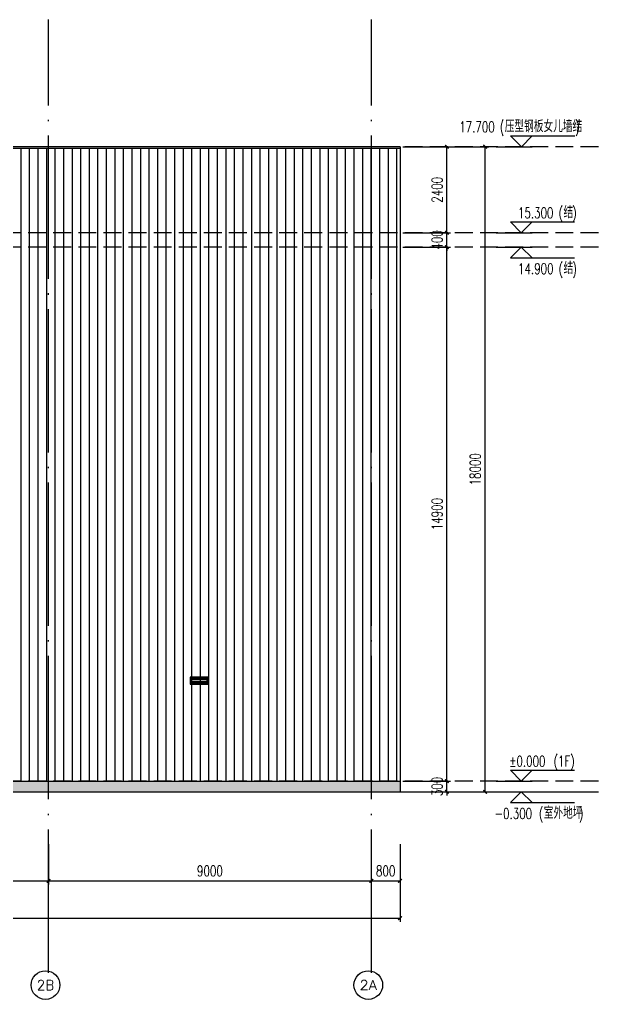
# Model space of a CAD drawing. Extents: x -4210259 to 293730, y -7499 to 868879.
# Drawn here: x -956828 to -940690, y 511145 to 538485 of the extents above; entities that cross this region are included whole.
import ezdxf
from ezdxf.enums import TextEntityAlignment as Align

# ---------------------------------------------------------------- set-up
doc = ezdxf.new("R2010")
doc.units = 0
doc.header["$LTSCALE"] = 1000
doc.header["$MEASUREMENT"] = 0
doc.linetypes.add('__DASH', pattern=[0.35, 0.25, -0.1])
doc.linetypes.add('DOTE', pattern=[2.42, 2, -0.2, 0.02, -0.2])
doc.layers.get('Defpoints').update_dxf_attribs({"color": 210})
for name, color, linetype in [('A-AXIS-D', 1, 'Continuous'), ('A-AXIS-DOTE', 14, 'DOTE'), ('A-HATCH-2', 251, 'Continuous'), ('A-LIN-V', 9, 'Continuous'), ('A-WINDOW', 140, 'Continuous'), ('AS-WALL', 40, 'Continuous'), ('DIM_ELEV', 3, 'Continuous'), ('PUB_TEXT', 7, 'Continuous')]:
    doc.layers.add(name, color=color, linetype=linetype)
doc.layers.add('A-WALL-HATCH', color=8, linetype='Continuous', lineweight=13)
doc.styles.add('_TCH_AXIS', font='COMPLEX', dxfattribs={"bigfont": 'GBCBIG'})
doc.styles.add('_TCH_DIM', font='SIMPLEX', dxfattribs={"bigfont": 'GBCBIG'})
doc.styles.add('_TCH_DIM_T3', font='SIMPLEX', dxfattribs={"width": 0.705882, "bigfont": 'GBCBIG'})
doc.dimstyles.new('_TCH_ARCH&&100', dxfattribs={"dimtxt": 297.5, "dimasz": 100, "dimexe": 100, "dimexo": 100, "dimgap": 126.25, "dimtad": 1, "dimdec": 0, "dimzin": 0, "dimdsep": 46, "dimtxsty": '_TCH_DIM_T3', "dimblk": 'ARCHTICK', "dimcen": 0.09, "dimclrt": 7, "dimazin": 2, "dimtfac": 1, "dimtdec": 0, "dimtix": 1, "dimtmove": 2, "dimatfit": 3, "dimfxl": 0, "dimtolj": 1, "dimtzin": 0, "dimarcsym": 0})

# ---------------------------------------------------------------- blocks, each defined once
blk = doc.blocks.new('342432')
at = {"layer": 'A-WALL-HATCH'}
h = blk.add_hatch(dxfattribs=at)
h.set_pattern_fill('ANSI34', color=256, scale=10, angle=135)
h.set_pattern_definition([(180, (0, 0), (-7e-15, -95.25), []), (180, (-15.875, 15.875), (-7e-15, -95.25), []), (180, (-31.75, 31.75), (-7e-15, -95.25), []), (180, (-47.625, 47.625), (-7e-15, -95.25), [])])
h.paths.add_polyline_path([(-1664950, 519967), (-1664510, 519967), (-1664510, 520107), (-1664950, 520107)])
at = {"layer": 'A-WINDOW'}
for points in [[(-1664980, 519937), (-1664480, 519937), (-1664480, 520137), (-1664980, 520137)], [(-1664950, 519967), (-1664510, 519967), (-1664510, 520107), (-1664950, 520107)]]:
    blk.add_lwpolyline(points, close=True, dxfattribs=at)
blk = doc.blocks.new('_ArchTick')
at = {"color": 0, "linetype": 'ByBlock', "const_width": 0.4}
blk.add_lwpolyline([(-0.5, -0.5), (0.5, 0.5)], dxfattribs=at)
blk = doc.blocks.new('*D766')
at = {"layer": 'A-AXIS-D', "color": 0, "lineweight": -2}
for p, q in [((-1104221, 515480), (-1104221, 513313)), ((-946221, 515480), (-946221, 513313)), ((-1104221, 513413), (-946221, 513413))]:
    blk.add_line(p, q, dxfattribs=at)
at = {"layer": 'Defpoints', "color": 0}
for p in [(-1104221, 515580), (-946221, 515580), (-946221, 513413)]:
    blk.add_point(p, dxfattribs=at)
at = {"layer": 'A-AXIS-D', "color": 0, "lineweight": -2, "xscale": 100, "yscale": 100, "zscale": 100, "rotation": 180}
blk.add_blockref('_ArchTick', (-1104221, 513413), dxfattribs=at)
at = {"layer": 'A-AXIS-D', "color": 0, "lineweight": -2, "xscale": 100, "yscale": 100, "zscale": 100}
blk.add_blockref('_ArchTick', (-946221, 513413), dxfattribs=at)
at = {"layer": 'A-AXIS-D', "color": 7, "insert": (-1025221, 513688), "char_height": 297.5, "attachment_point": 5, "style": '_TCH_DIM_T3'}
blk.add_mtext('\\A1;158000', dxfattribs=at)
blk = doc.blocks.new('*D1071')
at = {"layer": 'A-AXIS-D', "color": 0, "lineweight": -2}
for p, q in [((-945081, 534937), (-943748, 534937)), ((-943848, 516937), (-943848, 534937)), ((-945081, 516937), (-943748, 516937))]:
    blk.add_line(p, q, dxfattribs=at)
at = {"layer": 'Defpoints', "color": 0}
for p in [(-945181, 534937), (-943848, 534937), (-945181, 516937)]:
    blk.add_point(p, dxfattribs=at)
at = {"layer": 'A-AXIS-D', "color": 0, "lineweight": -2, "xscale": 100, "yscale": 100, "zscale": 100}
for p, rotation in [((-943848, 534937), 90), ((-943848, 516937), 270)]:
    blk.add_blockref('_ArchTick', p, dxfattribs=dict(at, rotation=rotation))
at = {"layer": 'A-AXIS-D', "color": 7, "insert": (-944123, 525937), "char_height": 297.5, "attachment_point": 5, "rotation": 90, "style": '_TCH_DIM_T3'}
blk.add_mtext('\\A1;18000', dxfattribs=at)
blk = doc.blocks.new('*D1072')
at = {"layer": 'A-AXIS-D', "color": 0, "lineweight": -2}
for p, q in [((-944914, 517237), (-944914, 517337)), ((-946147, 517237), (-944814, 517237)), ((-944914, 516937), (-944914, 517237)), ((-946147, 516937), (-944814, 516937)), ((-944914, 516937), (-944914, 516837))]:
    blk.add_line(p, q, dxfattribs=at)
at = {"layer": 'Defpoints', "color": 0}
for p in [(-946247, 517237), (-944914, 517237), (-946247, 516937)]:
    blk.add_point(p, dxfattribs=at)
at = {"layer": 'A-AXIS-D', "color": 0, "lineweight": -2, "xscale": 100, "yscale": 100, "zscale": 100}
for p, rotation in [((-944914, 517237), 270), ((-944914, 516937), 90)]:
    blk.add_blockref('_ArchTick', p, dxfattribs=dict(at, rotation=rotation))
at = {"layer": 'A-AXIS-D', "color": 7, "insert": (-945189, 517087), "char_height": 297.5, "attachment_point": 5, "rotation": 90, "style": '_TCH_DIM_T3'}
blk.add_mtext('\\A1;300', dxfattribs=at)
blk = doc.blocks.new('*D1073')
at = {"layer": 'A-AXIS-D', "color": 0, "lineweight": -2}
for p, q in [((-946147, 532137), (-944814, 532137)), ((-944914, 517237), (-944914, 532137)), ((-946147, 517237), (-944814, 517237))]:
    blk.add_line(p, q, dxfattribs=at)
at = {"layer": 'Defpoints', "color": 0}
for p in [(-946247, 532137), (-944914, 532137), (-946247, 517237)]:
    blk.add_point(p, dxfattribs=at)
at = {"layer": 'A-AXIS-D', "color": 0, "lineweight": -2, "xscale": 100, "yscale": 100, "zscale": 100}
for p, rotation in [((-944914, 532137), 90), ((-944914, 517237), 270)]:
    blk.add_blockref('_ArchTick', p, dxfattribs=dict(at, rotation=rotation))
at = {"layer": 'A-AXIS-D', "color": 7, "insert": (-945189, 524687), "char_height": 297.5, "attachment_point": 5, "rotation": 90, "style": '_TCH_DIM_T3'}
blk.add_mtext('\\A1;14900', dxfattribs=at)
blk = doc.blocks.new('*D1074')
at = {"layer": 'A-AXIS-D', "color": 0, "lineweight": -2}
for p, q in [((-944914, 532537), (-944914, 532637)), ((-946147, 532537), (-944814, 532537)), ((-944914, 532137), (-944914, 532537)), ((-946147, 532137), (-944814, 532137)), ((-944914, 532137), (-944914, 532037))]:
    blk.add_line(p, q, dxfattribs=at)
at = {"layer": 'Defpoints', "color": 0}
for p in [(-946247, 532537), (-944914, 532537), (-946247, 532137)]:
    blk.add_point(p, dxfattribs=at)
at = {"layer": 'A-AXIS-D', "color": 0, "lineweight": -2, "xscale": 100, "yscale": 100, "zscale": 100}
for p, rotation in [((-944914, 532537), 270), ((-944914, 532137), 90)]:
    blk.add_blockref('_ArchTick', p, dxfattribs=dict(at, rotation=rotation))
at = {"layer": 'A-AXIS-D', "color": 7, "insert": (-945189, 532337), "char_height": 297.5, "attachment_point": 5, "rotation": 90, "style": '_TCH_DIM_T3'}
blk.add_mtext('\\A1;400', dxfattribs=at)
blk = doc.blocks.new('*D1075')
at = {"layer": 'A-AXIS-D', "color": 0, "lineweight": -2}
for p, q in [((-946147, 534937), (-944814, 534937)), ((-944914, 532537), (-944914, 534937)), ((-946147, 532537), (-944814, 532537))]:
    blk.add_line(p, q, dxfattribs=at)
at = {"layer": 'Defpoints', "color": 0}
for p in [(-946247, 534937), (-944914, 534937), (-946247, 532537)]:
    blk.add_point(p, dxfattribs=at)
at = {"layer": 'A-AXIS-D', "color": 0, "lineweight": -2, "xscale": 100, "yscale": 100, "zscale": 100}
for p, rotation in [((-944914, 534937), 90), ((-944914, 532537), 270)]:
    blk.add_blockref('_ArchTick', p, dxfattribs=dict(at, rotation=rotation))
at = {"layer": 'A-AXIS-D', "color": 7, "insert": (-945189, 533737), "char_height": 297.5, "attachment_point": 5, "rotation": 90, "style": '_TCH_DIM_T3'}
blk.add_mtext('\\A1;2400', dxfattribs=at)
blk = doc.blocks.new('*D1185')
at = {"layer": 'A-AXIS-D', "color": 0, "lineweight": -2}
for p, q in [((-965021, 515480), (-965021, 514353)), ((-956021, 515480), (-956021, 514353)), ((-965021, 514453), (-956021, 514453))]:
    blk.add_line(p, q, dxfattribs=at)
at = {"layer": 'Defpoints', "color": 0}
for p in [(-965021, 515580), (-956021, 515580), (-956021, 514453)]:
    blk.add_point(p, dxfattribs=at)
at = {"layer": 'A-AXIS-D', "color": 0, "lineweight": -2, "xscale": 100, "yscale": 100, "zscale": 100, "rotation": 180}
blk.add_blockref('_ArchTick', (-965021, 514453), dxfattribs=at)
at = {"layer": 'A-AXIS-D', "color": 0, "lineweight": -2, "xscale": 100, "yscale": 100, "zscale": 100}
blk.add_blockref('_ArchTick', (-956021, 514453), dxfattribs=at)
at = {"layer": 'A-AXIS-D', "color": 7, "insert": (-960521, 514728), "char_height": 297.5, "attachment_point": 5, "style": '_TCH_DIM_T3'}
blk.add_mtext('\\A1;9000', dxfattribs=at)
blk = doc.blocks.new('*D1186')
at = {"layer": 'A-AXIS-D', "color": 0, "lineweight": -2}
for p, q in [((-956021, 515480), (-956021, 514353)), ((-947021, 515480), (-947021, 514353)), ((-956021, 514453), (-947021, 514453))]:
    blk.add_line(p, q, dxfattribs=at)
at = {"layer": 'Defpoints', "color": 0}
for p in [(-956021, 515580), (-947021, 515580), (-947021, 514453)]:
    blk.add_point(p, dxfattribs=at)
at = {"layer": 'A-AXIS-D', "color": 0, "lineweight": -2, "xscale": 100, "yscale": 100, "zscale": 100, "rotation": 180}
blk.add_blockref('_ArchTick', (-956021, 514453), dxfattribs=at)
at = {"layer": 'A-AXIS-D', "color": 0, "lineweight": -2, "xscale": 100, "yscale": 100, "zscale": 100}
blk.add_blockref('_ArchTick', (-947021, 514453), dxfattribs=at)
at = {"layer": 'A-AXIS-D', "color": 7, "insert": (-951521, 514728), "char_height": 297.5, "attachment_point": 5, "style": '_TCH_DIM_T3'}
blk.add_mtext('\\A1;9000', dxfattribs=at)
blk = doc.blocks.new('*D1187')
at = {"layer": 'A-AXIS-D', "color": 0, "lineweight": -2}
for p, q in [((-947021, 515480), (-947021, 514353)), ((-946221, 515480), (-946221, 514353)), ((-947021, 514453), (-946221, 514453))]:
    blk.add_line(p, q, dxfattribs=at)
at = {"layer": 'Defpoints', "color": 0}
for p in [(-947021, 515580), (-946221, 515580), (-946221, 514453)]:
    blk.add_point(p, dxfattribs=at)
at = {"layer": 'A-AXIS-D', "color": 0, "lineweight": -2, "xscale": 100, "yscale": 100, "zscale": 100, "rotation": 180}
blk.add_blockref('_ArchTick', (-947021, 514453), dxfattribs=at)
at = {"layer": 'A-AXIS-D', "color": 0, "lineweight": -2, "xscale": 100, "yscale": 100, "zscale": 100}
blk.add_blockref('_ArchTick', (-946221, 514453), dxfattribs=at)
at = {"layer": 'A-AXIS-D', "color": 7, "insert": (-946621, 514728), "char_height": 297.5, "attachment_point": 5, "style": '_TCH_DIM_T3'}
blk.add_mtext('\\A1;800', dxfattribs=at)

msp = doc.modelspace()

# ---------------------------------------------------------------- hatches: boundary and pattern name
at = {"layer": 'A-HATCH-2'}
h = msp.add_hatch(dxfattribs=at)
h.set_pattern_fill('ANSI31', color=256, scale=150, angle=45)
h.set_pattern_definition([(90, (0, 0), (-238.125, -1e-14), [])])
h.paths.add_polyline_path([(-952040.7, 520107.5), (-952040.7, 519967.5), (-951600.7, 519967.5), (-951600.7, 520107.5)], flags=0)
h.paths.add_polyline_path([(-962820.7, 517237.5), (-946220.7, 517237.5), (-946220.7, 534887.5), (-962820.7, 534887.5)])
h = msp.add_hatch(dxfattribs=at)
h.set_pattern_fill('ANSI38', color=256, scale=150)
h.set_pattern_definition([(45, (0, 0), (-168.3798, 168.3798), []), (135, (0, 0), (-505.139407, 168.3798), [595.3125, -357.1875])])
h.paths.add_polyline_path([(-962820.7, 517237.5), (-946220.7, 517237.5), (-946220.7, 516937.5), (-962820.7, 516937.5)])
h.paths.add_polyline_path([(-967020.7, 516937.5), (-964320.7, 516937.5), (-964320.7, 517237.5), (-967020.7, 517237.5)])
h.paths.add_polyline_path([(-1016820.7, 517237.5), (-972020.7, 517237.5), (-972020.7, 516937.5), (-1016820.7, 516937.5)])
h.paths.add_polyline_path([(-1020520.7, 516937.5), (-1018320.7, 516937.5), (-1018320.7, 517237.5), (-1020520.7, 517237.5)])
h.paths.add_polyline_path([(-1070820.7, 516937.5), (-1026520.7, 516937.5), (-1026520.7, 517237.5), (-1070820.7, 517237.5)])
h.paths.add_polyline_path([(-1075020.7, 516937.5), (-1072320.7, 516937.5), (-1072320.7, 517237.5), (-1075020.7, 517237.5)])
h.paths.add_polyline_path([(-1104220.7, 516937.5), (-1080020.7, 516937.5), (-1080020.7, 517237.5), (-1104220.7, 517237.5)])

# ---------------------------------------------------------------- linework, layer by layer
at = {"layer": 'A-AXIS-D'}
for centre in [(-956105.6, 511544.7), (-947105.6, 511544.7)]:
    msp.add_circle(centre, 400, dxfattribs=at)
at = {"layer": 'A-AXIS-DOTE', "ltscale": 2}
for p, q in [((-956020.7, 511887.5), (-956020.7, 538485.1)), ((-947020.7, 511887.5), (-947020.7, 538485.1))]:
    msp.add_line(p, q, dxfattribs=at)
at = {"layer": 'A-AXIS-DOTE', "linetype": '__DASH', "ltscale": 2}
for p, q in [((-940690, 534937.5), (-1111279.8, 534937.5)), ((-940690, 532537.5), (-1111279.8, 532537.5)), ((-940690, 532137.5), (-1111279.8, 532137.5)), ((-940690, 517237.5), (-1111279.8, 517237.5))]:
    msp.add_line(p, q, dxfattribs=at)
at = {"layer": 'A-LIN-V'}
for p, q in [((-946220.7, 534937.5), (-1104220.7, 534937.5)), ((-946220.7, 534887.5), (-1104220.7, 534887.5)), ((-946220.7, 534937.5), (-946220.7, 516937.5)), ((-1104220.7, 517237.5), (-946220.7, 517237.5))]:
    msp.add_line(p, q, dxfattribs=at)
at = {"layer": 'AS-WALL'}
msp.add_line((-1111279.8, 516937.5), (-940690, 516937.5), dxfattribs=at)
at = {"layer": 'DIM_ELEV'}
for p, q in [((-942836, 534937.5), (-943136, 535237.5)), ((-943136, 535237.5), (-941348, 535237.5)), ((-942836, 534937.5), (-942536, 535237.5)), ((-943536, 534937.5), (-942536, 534937.5)), ((-942840.3, 532537.5), (-943140.3, 532837.5)), ((-943140.3, 532837.5), (-941352.3, 532837.5)), ((-942840.3, 532537.5), (-942540.3, 532837.5)), ((-943540.3, 532537.5), (-942540.3, 532537.5)), ((-943540.3, 532137.5), (-942540.3, 532137.5)), ((-942840.3, 532137.5), (-943140.3, 531837.5)), ((-942840.3, 532137.5), (-942540.3, 531837.5)), ((-943140.3, 531837.5), (-941352.3, 531837.5)), ((-942840.3, 517237.5), (-943140.3, 517537.5)), ((-943140.3, 517537.5), (-941352.3, 517537.5)), ((-942840.3, 517237.5), (-942540.3, 517537.5)), ((-943540.3, 517237.5), (-942540.3, 517237.5)), ((-943540.3, 516937.5), (-942540.3, 516937.5)), ((-942840.3, 516937.5), (-943140.3, 516637.5)), ((-942840.3, 516937.5), (-942540.3, 516637.5)), ((-943140.3, 516637.5), (-941352.3, 516637.5))]:
    msp.add_line(p, q, dxfattribs=at)

# ---------------------------------------------------------------- block references
at = {"layer": 'A-WALL-HATCH'}
msp.add_blockref('342432', (712909.5, 0), dxfattribs=at)

# ---------------------------------------------------------------- texts
at = {"layer": 'PUB_TEXT', "style": '_TCH_DIM', "width": 0.705882}
for s, p in [('17.700', (-944570, 535342.5)), ('(', (-943440, 535342.5)), (')', (-941334, 535342.5)), ('15.300', (-942932.8, 532942.5)), ('(', (-941802.8, 532942.5)), (')', (-941417.1, 532942.5)), ('14.900', (-942930.2, 531382.5)), ('(', (-941800.2, 531382.5)), (')', (-941414.4, 531382.5)), ('%%P0.000', (-943173, 517642.5)), ('(1F)', (-941943, 517642.5)), ('-0.300', (-943582.4, 516182.5)), ('(', (-942352.4, 516182.5)), (')', (-941229.4, 516182.5))]:
    msp.add_text(s, height=297.5, dxfattribs=at).set_placement(p)
at = {"layer": 'PUB_TEXT', "style": '_TCH_DIM'}
for s, height, p in [('压型钢板女儿墙结', 337.59, (-943300, 535342.5)), ('结', 337.6, (-941662.8, 532942.5)), ('结', 337.6, (-941660.2, 531382.5)), ('室外地坪', 337.59, (-942212.4, 516182.5))]:
    msp.add_text(s, height=height, dxfattribs=at).set_placement(p)
at = {"layer": 'PUB_TEXT', "style": '_TCH_AXIS'}
for s, height, p, p2 in [('2B', 276.42, (-956349.1, 511406.5), (-955862.1, 511406.5)), ('2A', 270.86, (-947350.6, 511409.3), (-946860.5, 511409.3))]:
    msp.add_text(s, height=height, dxfattribs=at).set_placement(p, p2, align=Align.FIT)

# ---------------------------------------------------------------- dimensions: what is measured, and where the dimension line sits
at = {"layer": 'A-AXIS-D'}
for p1, p2, picture, middle in [((-946246.9, 532537.5), (-946246.9, 534937.5), '*D1075', (-945188.6, 533737.5)), ((-945181.2, 516937.5), (-945181.2, 534937.5), '*D1071', (-944122.8, 525937.5)), ((-946246.9, 532137.5), (-946246.9, 532537.5), '*D1074', (-945188.6, 532337.5)), ((-946246.9, 517237.5), (-946246.9, 532137.5), '*D1073', (-945188.6, 524687.5)), ((-946246.9, 516937.5), (-946246.9, 517237.5), '*D1072', (-945188.6, 517087.5))]:
    dim = msp.add_aligned_dim(p1=p1, p2=p2, distance=-1333.3, dimstyle='_TCH_ARCH&&100', dxfattribs=at)
    dim.commit()
    dim.dimension.update_dxf_attribs({"geometry": picture, "text_midpoint": middle})
for base, p1, p2, picture, middle in [((-946220.7, 513413.4), (-1104220.7, 515580), (-946220.7, 515580), '*D766', (-1025220.7, 513688.4)), ((-956020.7, 514453.4), (-965020.7, 515580), (-956020.7, 515580), '*D1185', (-960520.7, 514728.4)), ((-947020.7, 514453.4), (-956020.7, 515580), (-947020.7, 515580), '*D1186', (-951520.7, 514728.4)), ((-946220.7, 514453.4), (-947020.7, 515580), (-946220.7, 515580), '*D1187', (-946620.7, 514728.4))]:
    dim = msp.add_linear_dim(base=base, p1=p1, p2=p2, angle=0, dimstyle='_TCH_ARCH&&100', override={"dimgap": 0}, dxfattribs=at)
    dim.commit()
    dim.dimension.update_dxf_attribs({"geometry": picture, "text_midpoint": middle, "dimtype": 129})

doc.saveas('drawing.dxf')
